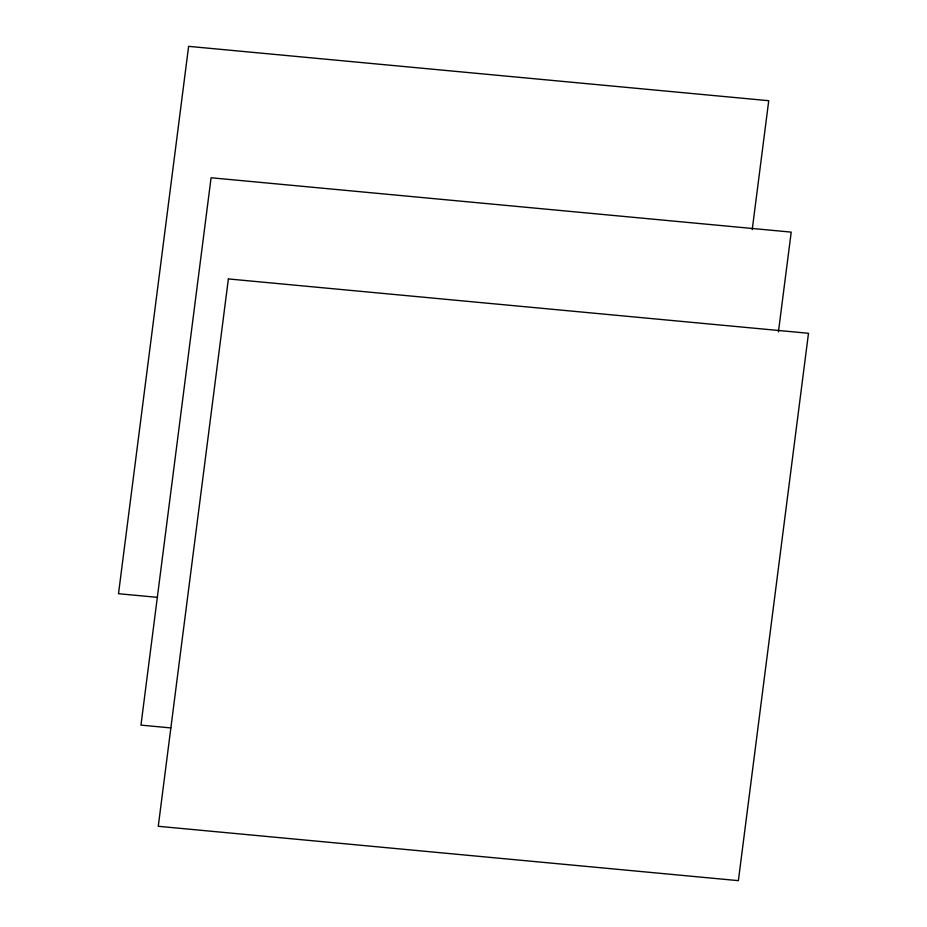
<?xml version="1.0" encoding="UTF-8"?>
<svg xmlns="http://www.w3.org/2000/svg" width="927" height="927" viewBox="0 0 927 927"><rect width="100%" height="100%" fill="white"/><g stroke="black" fill="none" stroke-linecap="round" stroke-linejoin="round"><path stroke-width="1.39" d="M752.226 229.641L768.738 100.707L188.621 46.35L118.505 593.709L157.451 597.359M778.425 331.901L791.206 232.121L211.089 177.764L140.962 725.123L170.823 727.927M228.378 278.934L158.262 826.293L738.379 880.65L808.495 333.291L228.378 278.934"/></g></svg>
